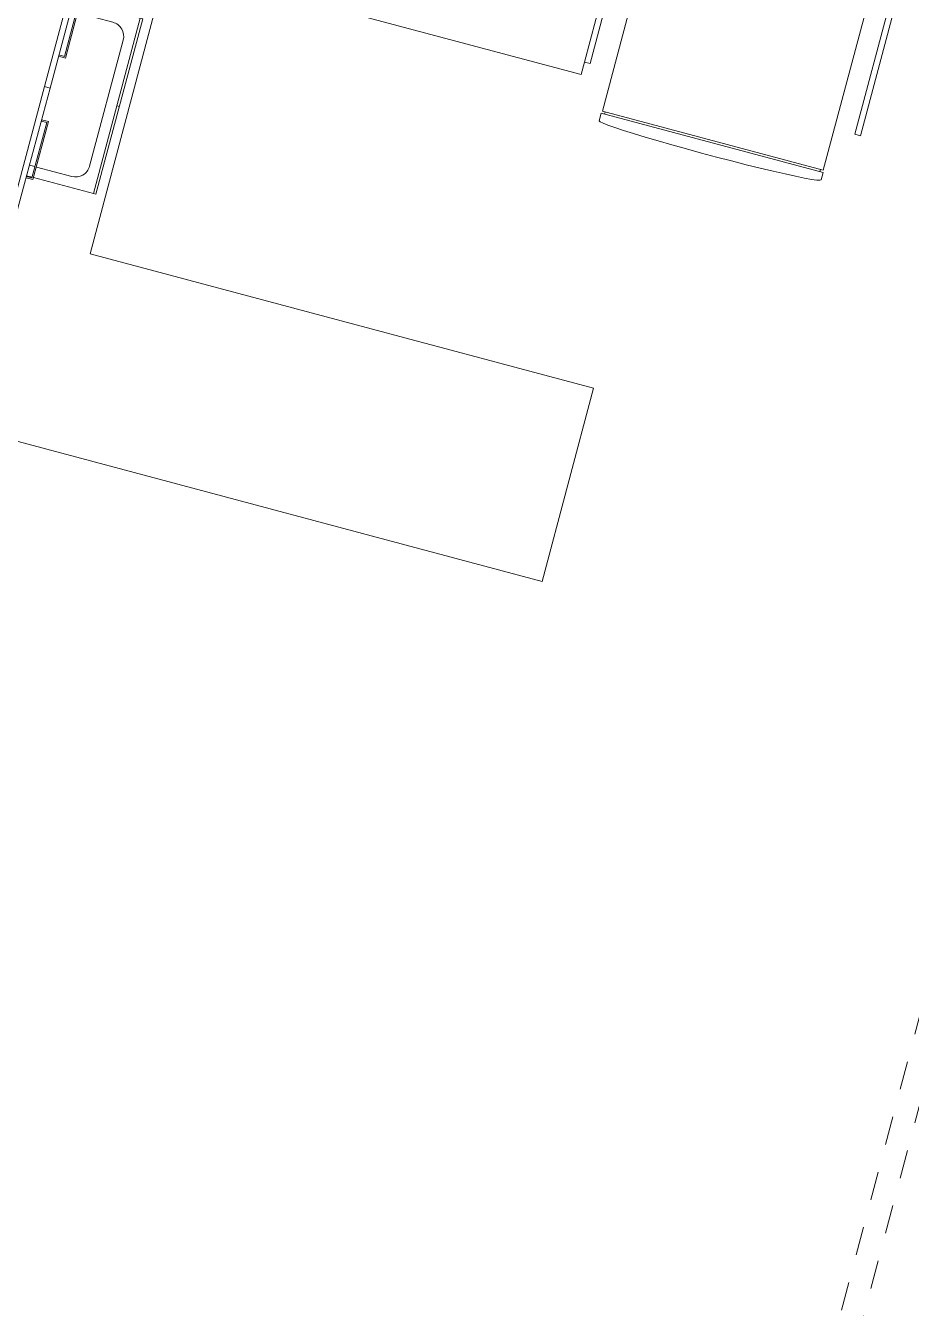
# Model space of a CAD drawing. Header units: metres. Extents: x 689715 to 690980, y 1005284 to 1006835.
# Drawn here: x 690803.767 to 690806.868, y 1005552.282 to 1005556.773 of the extents above; entities that cross this region are included whole.
import ezdxf

# ---------------------------------------------------------------- set-up
doc = ezdxf.new("R2010")
doc.units = ezdxf.units.M
doc.linetypes.add('Overhead', pattern=[0.00396875, 0.00238125, -0.0015875])
doc.linetypes.add('PHANTOM', pattern=[2.5, 1.25, -0.25, 0.25, -0.25, 0.25, -0.25])
doc.layers.add('0_HUELLAS CASAS CASTILLA', color=1, linetype='Continuous')
doc.layers.add('0_NUMERO DE LOTE FASE V', color=3, linetype='Continuous')
for name, color, linetype, lineweight in [('Aparatos sanitarios', 8, 'Continuous', 13), ('Equipos especializados', 8, 'Continuous', 13), ('Medium Lines', 10, 'Continuous', 18), ('Modelos genéricos', 7, 'Continuous', 13), ('Overhead', 7, 'Overhead', 13)]:
    doc.layers.add(name, color=color, linetype=linetype, lineweight=lineweight)

# ---------------------------------------------------------------- blocks, each defined once
blk = doc.blocks.new('M_Opening-Door - 1_20 x 2_21 m-892349-PLANO CLAVE _8 CASAS EN HILERA_ - Dependent 1')
at = {"layer": 'Medium Lines', "color": 53}
for p, q in [((-0.6081886567164145, 0.04000000000000224), (-0.6081886567164145, -0.03999999999999618)), ((0.591811343283585, -0.03999999999999618), (0.591811343283585, 0.04000000000000224))]:
    blk.add_line(p, q, dxfattribs=at)
at = {"layer": 'Overhead', "color": 253}
for p, q in [((0.591811343283585, 0.04000000000000224), (-0.6081886567164145, 0.04000000000000224)), ((-0.6081886567164145, -0.03999999999999618), (0.591811343283585, -0.03999999999999618))]:
    blk.add_line(p, q, dxfattribs=at)
blk = doc.blocks.new('Refrigerator_parametric_8588 - Westinghouse 500x650x1370mm 2-V4-PLANO CLAVE _8 CASAS EN HILERA_ - Dependent 1')
at = {"layer": 'Equipos especializados'}
for p, q in [((0.2712431192603914, 0.4050000000000801), (0.2712431192603914, 0.3750000000000707)), ((0.3312431192603907, 0.3750000000000718), (0.3312431192603907, 0.4050000000000812)), ((0.3999999999999999, 0.3749999999999992), (-0.3999999999999999, 0.3749999999999992)), ((-0.4, 0.3749999999999992), (-0.4, -0.3249999999999941)), ((0.3999999999999999, -0.3249999999999941), (0.3999999999999999, 0.3749999999999992)), ((-0.4019999999999975, -0.3329999999999978), (-0.4019999999999975, -0.3599999999999976)), ((0.4019999999999975, -0.3329999999999978), (-0.4019999999999975, -0.3329999999999978)), ((-0.4, -0.3249999999999941), (0.3999999999999999, -0.3249999999999941)), ((-0.3899999999999994, -0.3249999999999941), (-0.3899999999999994, -0.3329999999999972)), ((0.3899999999999998, -0.3329999999999972), (0.3899999999999998, -0.3249999999999941)), ((0.4019999999999975, -0.3600000000000005), (0.4019999999999975, -0.3329999999999978))]:
    blk.add_line(p, q, dxfattribs=at)
at = {"layer": 'Equipos especializados', "flags": 128}
blk.add_lwpolyline([(-0.4019999999999975, -0.3599999999999975), (-0.3982557503066024, -0.3623161372531946), (-0.387092749513813, -0.3645891292516645), (-0.3687189432051898, -0.3667766344551419), (-0.3434766006276863, -0.3688379037806047), (-0.3118359388631749, -0.370734539680591), (-0.2743863635738973, -0.3724312114168569), (-0.2318254894901752, -0.3738963132051821), (-0.1849461451679221, -0.375102552971329), (-0.1346216040927357, -0.3760274607507476), (-0.0817893172471584, -0.3766538072615002), (-0.02743345017259764, -0.3769699248531843), (0.02743345017259744, -0.3769699248531845), (0.08178931724715814, -0.3766538072615008), (0.1346216040927356, -0.3760274607507486), (0.1849461451679219, -0.3751025529713303), (0.231825489490175, -0.3738963132051838), (0.2743863635738971, -0.372431211416859), (0.3118359388631747, -0.3707345396805933), (0.3434766006276861, -0.3688379037806072), (0.3687189432051898, -0.3667766344551446), (0.387092749513813, -0.3645891292516673), (0.3982557503066024, -0.3623161372531974), (0.4019999999999975, -0.3600000000000005)], dxfattribs=at)
blk = doc.blocks.new('FREGADOR - SENCILLA-829216-PLANO CLAVE _8 CASAS EN HILERA_ - Dependent 1')
at = {"layer": 'Aparatos sanitarios', "color": 254}
for p, q in [((-0.3018107594349381, 0.05770600058306597), (-0.3018107594349381, 0.2751545988863498)), ((-0.3018107594349381, 0.2751545988863498), (0.3331892405650619, 0.2751545988863498)), ((0.3331892405650618, 0.2751545988863498), (0.3331892405650618, 0.05770600058308932)), ((-0.2129107594349318, 0.2370545988863606), (0.2442892405650662, 0.2370545988863606)), ((-0.2637107594349316, 0.05770600058306816), (-0.2637107594349316, 0.186254598886361)), ((0.2950892405650641, 0.1862545988863625), (0.2950892405650641, 0.05770600058308836)), ((-0.3018107594349381, 0.03270600058306664), (-0.3018107594349381, 0.05276697619284623)), ((-0.2637107594349316, 0.03270600058306879), (-0.2637107594349316, 0.05270600058306743)), ((0.2950892405650641, 0.05270600058308762), (0.2950892405650641, 0.03270600058308678)), ((0.3331892405650618, 0.05276697619282089), (0.3331892405650618, 0.03270600058308783))]:
    blk.add_line(p, q, dxfattribs=at)
for centre, radius, start, end in [((-0.2129107594349319, 0.1862545988863609), 0.05079999999999964, 90.00000000000024, 180.0000000000003), ((0.2442892405650661, 0.1862545988863625), 0.05079999999999813, 359.9999999999996, 90.00000000000007)]:
    blk.add_arc(centre, radius, start, end, dxfattribs=at)
blk = doc.blocks.new('MUEBLES COCINA CASTILLA 2 - MUEBLES COCINA CASTILLA 2-1876569-PLANO CLAVE _8 CASAS EN HILERA_ - Dependent 1')
at = {"layer": 'Modelos genéricos', "color": 9, "lineweight": 9}
for p, q in [((-1.45, 1.900000000000001), (-1.469999999999998, 1.900000000000001)), ((-1.469999999999998, 1.900000000000001), (-1.469999999999998, 1.200000000000004)), ((-0.8650000000000015, 1.900000000000001), (-1.450000000000001, 1.900000000000001)), ((-1.450000000000001, 1.900000000000001), (-1.450000000000001, 1.880000000000006)), ((-1.45, 1.200000000000004), (-1.45, 1.900000000000001)), ((-0.8650000000000015, 1.880000000000006), (-0.8650000000000015, 1.900000000000001)), ((-0.8449999999999995, 1.900000000000001), (-0.8650000000000004, 1.900000000000001)), ((-0.8650000000000004, 1.900000000000001), (-0.8650000000000004, 1.580000000000005)), ((0.07500000000000677, 1.900000000000001), (0.05500006103515991, 1.900000000000001)), ((0.6350000000000051, 1.900000000000001), (0.0750000000000046, 1.900000000000001)), ((0.0750000000000046, 1.900000000000001), (0.0750000000000046, 1.880000000000006)), ((0.07500000000000677, 1.580000000000005), (0.07500000000000677, 1.900000000000001)), ((0.6350000000000051, 1.880000000000006), (0.6350000000000051, 1.900000000000001)), ((0.6550000000000049, 1.900000000000001), (0.6350000000000061, 1.900000000000001)), ((0.6350000000000061, 1.900000000000001), (0.6350000000000061, 1.580000000000005)), ((0.6550000000000049, 1.580000000000005), (0.6550000000000049, 1.900000000000001)), ((0.6750000000000004, 1.900000000000001), (0.6550000000000006, 1.900000000000001)), ((0.6550000000000006, 1.900000000000001), (0.6550000000000006, 1.319999999999995)), ((0.6750000000000004, 1.319999999999995), (0.6750000000000004, 1.900000000000001)), ((1.655, 1.900000000000001), (1.635, 1.900000000000001)), ((1.635, 1.900000000000001), (1.635, 1.319999999999995)), ((1.655, 1.319999999999995), (1.655, 1.900000000000001)), ((-1.450000000000001, 1.880000000000006), (-0.8650000000000015, 1.880000000000006)), ((0.0750000000000046, 1.880000000000006), (0.6350000000000051, 1.880000000000006)), ((-0.8549999999999994, 1.580000000000005), (-1.149999999999998, 1.580000000000005)), ((-1.149999999999998, 1.580000000000005), (-1.149999999999998, 1.559999999999992)), ((-0.8650000000000004, 1.580000000000005), (-0.8449999999999995, 1.580000000000005)), ((-0.8549999999999994, 1.559999999999992), (-0.8549999999999994, 1.580000000000005)), ((0.05500006103515991, 1.580000000000005), (0.07500000000000677, 1.580000000000005)), ((0.645000000000005, 1.580000000000005), (0.0650000000000058, 1.580000000000005)), ((0.0650000000000058, 1.580000000000005), (0.0650000000000058, 1.559999999999992)), ((0.6350000000000061, 1.580000000000005), (0.6550000000000049, 1.580000000000005)), ((0.645000000000005, 1.559999999999992), (0.645000000000005, 1.580000000000005)), ((-1.149999999999998, 1.559999999999992), (-1.149999999999998, 1.210000000000002)), ((-1.13, 1.559999999999992), (-1.149999999999998, 1.559999999999992)), ((-1.149999999999998, 1.559999999999992), (-0.8549999999999994, 1.559999999999992)), ((-1.129999999999999, 1.210000000000002), (-1.13, 1.559999999999992)), ((0.0650000000000058, 1.559999999999992), (0.645000000000005, 1.559999999999992)), ((0.6550000000000006, 1.319999999999995), (0.6750000000000004, 1.319999999999995)), ((1.635, 1.319999999999995), (1.655, 1.319999999999995)), ((-1.149999999999998, 1.22), (-1.450000000000001, 1.22)), ((-1.450000000000001, 1.22), (-1.450000000000001, 1.200000000000004)), ((-1.149999999999998, 1.200000000000004), (-1.149999999999998, 1.22)), ((-1.469999999999998, 1.200000000000004), (-1.45, 1.200000000000004)), ((-1.150000000000002, 1.200000000000004), (-1.47, 1.200000000000004)), ((-1.47, 1.200000000000004), (-1.47, 1.180000000000009)), ((-1.47, 1.180000000000009), (-1.470000000000003, 0.3200000000000139)), ((-1.450000000000001, 1.180000000000009), (-1.47, 1.180000000000009)), ((-1.47, 1.180000000000009), (-1.150000000000002, 1.180000000000009)), ((-1.450000000000001, 1.200000000000004), (-1.149999999999998, 1.200000000000004)), ((-1.450000000000002, 0.3200000000000139), (-1.450000000000001, 1.180000000000009)), ((-1.149999999999998, 1.210000000000002), (-1.129999999999999, 1.210000000000002)), ((-1.150000000000002, 1.180000000000009), (-1.150000000000002, 1.200000000000004)), ((-1.150000000000001, 1.190000000000007), (-1.150000000000002, 0.7500000000000028)), ((-1.13, 1.190000000000007), (-1.150000000000001, 1.190000000000007)), ((-1.130000000000001, 0.7500000000000028), (-1.13, 1.190000000000007)), ((-1.150000000000002, 0.7500000000000028), (-1.130000000000001, 0.7500000000000028)), ((-1.150000000000002, 0.7500000000000028), (-1.150000000000002, 0.3099999999999988)), ((-1.130000000000001, 0.7500000000000028), (-1.150000000000002, 0.7500000000000028)), ((-1.130000000000002, 0.3099999999999988), (-1.130000000000001, 0.7500000000000028)), ((-1.470000000000003, 0.3200000000000139), (-1.450000000000002, 0.3200000000000139)), ((-1.150000000000002, 0.3200000000000139), (-1.470000000000003, 0.3200000000000139)), ((-1.470000000000003, 0.3200000000000139), (-1.470000000000003, 0.3000000000000011)), ((-1.150000000000002, 0.3000000000000011), (-1.150000000000002, 0.3200000000000139)), ((-1.150000000000004, 0.3000000000000011), (-1.470000000000002, 0.3000000000000011)), ((-1.470000000000002, 0.3000000000000011), (-1.470000000000002, 0.2800000000000056)), ((-1.470000000000003, 0.3000000000000011), (-1.150000000000002, 0.3000000000000011)), ((-1.470000000000002, 0.2800000000000056), (-1.470000000000003, -0.2800000000000056)), ((-1.450000000000002, 0.2800000000000056), (-1.470000000000002, 0.2800000000000056)), ((-1.470000000000002, 0.2800000000000056), (-1.150000000000004, 0.2800000000000056)), ((-1.450000000000003, -0.2800000000000056), (-1.450000000000002, 0.2800000000000056)), ((-1.150000000000002, 0.3099999999999988), (-1.130000000000002, 0.3099999999999988)), ((-1.150000000000004, 0.2800000000000056), (-1.150000000000004, 0.3000000000000011)), ((-1.150000000000002, 0.2900000000000034), (-1.150000000000003, -0.2900000000000034)), ((-1.130000000000002, 0.2900000000000034), (-1.150000000000002, 0.2900000000000034)), ((-1.130000000000003, -0.2900000000000034), (-1.130000000000002, 0.2900000000000034)), ((-1.470000000000003, -0.2800000000000056), (-1.450000000000003, -0.2800000000000056)), ((-1.150000000000003, -0.2800000000000056), (-1.470000000000003, -0.2800000000000056)), ((-1.470000000000003, -0.2800000000000056), (-1.470000000000003, -0.3000000000000011)), ((-1.470000000000003, -0.3000000000000011), (-1.150000000000003, -0.3000000000000011)), ((-1.150000000000003, -0.3000000000000011), (-1.150000000000003, -0.2800000000000056)), ((-1.150000000000003, -0.2900000000000034), (-1.130000000000003, -0.2900000000000034))]:
    blk.add_line(p, q, dxfattribs=at)
at = {"layer": 'Modelos genéricos', "color": 253}
for p, q in [((0.2500000000000052, 1.559999999999999), (0.2500000000000052, 1.534999999999999)), ((0.2500000000000052, 1.534999999999999), (0.4600000000000056, 1.534999999999999)), ((0.2550000000000052, 1.539999999999999), (0.2550000000000052, 1.559999999999999)), ((0.4550000000000055, 1.539999999999999), (0.2550000000000052, 1.539999999999999)), ((0.4550000000000055, 1.559999999999999), (0.4550000000000055, 1.539999999999999)), ((0.4600000000000056, 1.534999999999999), (0.4600000000000056, 1.559999999999999)), ((-1.104999999999998, 1.485000000000002), (-1.129999999999999, 1.485000000000002)), ((-1.104999999999998, 1.274999999999998), (-1.104999999999998, 1.485000000000002)), ((-1.129999999999999, 1.480000000000002), (-1.109999999999998, 1.480000000000002)), ((-1.109999999999998, 1.480000000000002), (-1.109999999999998, 1.279999999999998)), ((0.6550000000000006, 1.275), (0.6550000000000006, 1.319999999999994)), ((-1.109999999999998, 1.279999999999998), (-1.129999999999995, 1.279999999999998)), ((-1.129999999999995, 1.274999999999998), (-1.104999999999998, 1.274999999999998)), ((-0.8450000000000016, 0.2250000000000052), (-0.8449999999999998, 1.275)), ((-0.8449999999999998, 1.275), (0.6550000000000004, 1.275)), ((-1.105000000000001, 1.075000000000017), (-1.130000000000001, 1.075000000000017)), ((-1.130000000000001, 1.070000000000017), (-1.110000000000001, 1.070000000000016)), ((-1.110000000000001, 1.070000000000016), (-1.110000000000001, 0.8700000000000162)), ((-1.105000000000001, 0.8650000000000162), (-1.105000000000001, 1.075000000000017)), ((-0.8875514016967052, 1.067500000000007), (-0.8787164164800894, 1.067500000000007)), ((-0.8787164164800894, 1.067500000000007), (-0.8787164164800894, 0.4325000000000067)), ((-1.110000000000001, 0.8700000000000162), (-1.130000000000002, 0.8700000000000162)), ((-1.130000000000002, 0.8650000000000162), (-1.105000000000001, 0.8650000000000162)), ((-0.8875514016967168, 0.7500000000000001), (-0.8787164164800899, 0.7500000000000001)), ((-0.8787164164800906, 0.7500000000000001), (-0.8875514016967165, 0.7500000000000001)), ((-1.105000000000001, 0.6350000000000094), (-1.130000000000001, 0.6350000000000094)), ((-1.130000000000001, 0.6300000000000094), (-1.110000000000001, 0.6300000000000094)), ((-1.110000000000001, 0.6300000000000094), (-1.110000000000002, 0.430000000000009)), ((-1.105000000000002, 0.425000000000009), (-1.105000000000001, 0.6350000000000094)), ((-1.110000000000002, 0.430000000000009), (-1.130000000000002, 0.4300000000000091)), ((-1.130000000000002, 0.425000000000009), (-1.105000000000002, 0.425000000000009)), ((-0.8787164164800894, 0.4325000000000067), (-0.8875514016967284, 0.4325000000000067)), ((0.9799999999999981, 0.2249999999999987), (-0.8450000000000017, 0.2250000000000052)), ((0.9799999999999954, -0.4750000000000014), (0.9799999999999981, 0.2249999999999987)), ((-1.105000000000001, 0.1050000000000001), (-1.130000000000001, 0.1050000000000001)), ((-1.130000000000001, 0.1000000000000001), (-1.110000000000001, 0.1000000000000001)), ((-1.110000000000001, 0.1000000000000001), (-1.110000000000002, -0.1000000000000003)), ((-1.105000000000002, -0.1050000000000003), (-1.105000000000001, 0.1050000000000001)), ((-1.110000000000002, -0.1000000000000002), (-1.130000000000002, -0.1000000000000002)), ((-1.130000000000002, -0.1050000000000003), (-1.105000000000002, -0.1050000000000003)), ((-1.450000000000007, -0.4749999999999927), (-1.450000000000007, -0.300000000000001)), ((-1.470000000000031, -0.4749999999999927), (-1.450000000000007, -0.4749999999999927)), ((-1.450000000000006, -0.4749999999999928), (0.9799999999999957, -0.4750000000000014))]:
    blk.add_line(p, q, dxfattribs=at)
blk = doc.blocks.new('012-AR_CASTILLA_MODELO B_rvt-1-PLANO CLAVE _8 CASAS EN HILERA_ - Dependent 1')
at = {"color": 254, "lineweight": 13}
for name, p in [('MUEBLES COCINA CASTILLA 2 - MUEBLES COCINA CASTILLA 2-1876569-PLANO CLAVE _8 CASAS EN HILERA_ - Dependent 1', (8.991837601759471, 85.7977132408414)), ('Refrigerator_parametric_8588 - Westinghouse 500x650x1370mm 2-V4-PLANO CLAVE _8 CASAS EN HILERA_ - Dependent 1', (10.15178603224922, 87.29271324095316))]:
    blk.add_blockref(name, p, dxfattribs=at)
at = {"color": 254, "lineweight": 13, "rotation": 270}
for name, p in [('FREGADOR - SENCILLA-829216-PLANO CLAVE _8 CASAS EN HILERA_ - Dependent 1', (7.82913160091266, 86.5634024811443)), ('M_Opening-Door - 1_20 x 2_21 m-892349-PLANO CLAVE _8 CASAS EN HILERA_ - Dependent 1', (11.68183760164538, 83.61952458345331))]:
    blk.add_blockref(name, p, dxfattribs=at)
blk = doc.blocks.new('CASTILLAS B BLOQUE 8')
at = {"layer": '0_HUELLAS CASAS CASTILLA', "color": 8, "lineweight": 5, "rotation": 90}
blk.add_blockref('012-AR_CASTILLA_MODELO B_rvt-1-PLANO CLAVE _8 CASAS EN HILERA_ - Dependent 1', (365.6615329056513, -46.68183759332169), dxfattribs=at)

msp = doc.modelspace()

# ---------------------------------------------------------------- block references
at = {"layer": '0_NUMERO DE LOTE FASE V', "linetype": 'PHANTOM', "rotation": 255.0660435229903}
msp.add_blockref('CASTILLAS B BLOQUE 8', (690913.2898141949, 1005816.236287741), dxfattribs=at)

doc.saveas('drawing.dxf')
